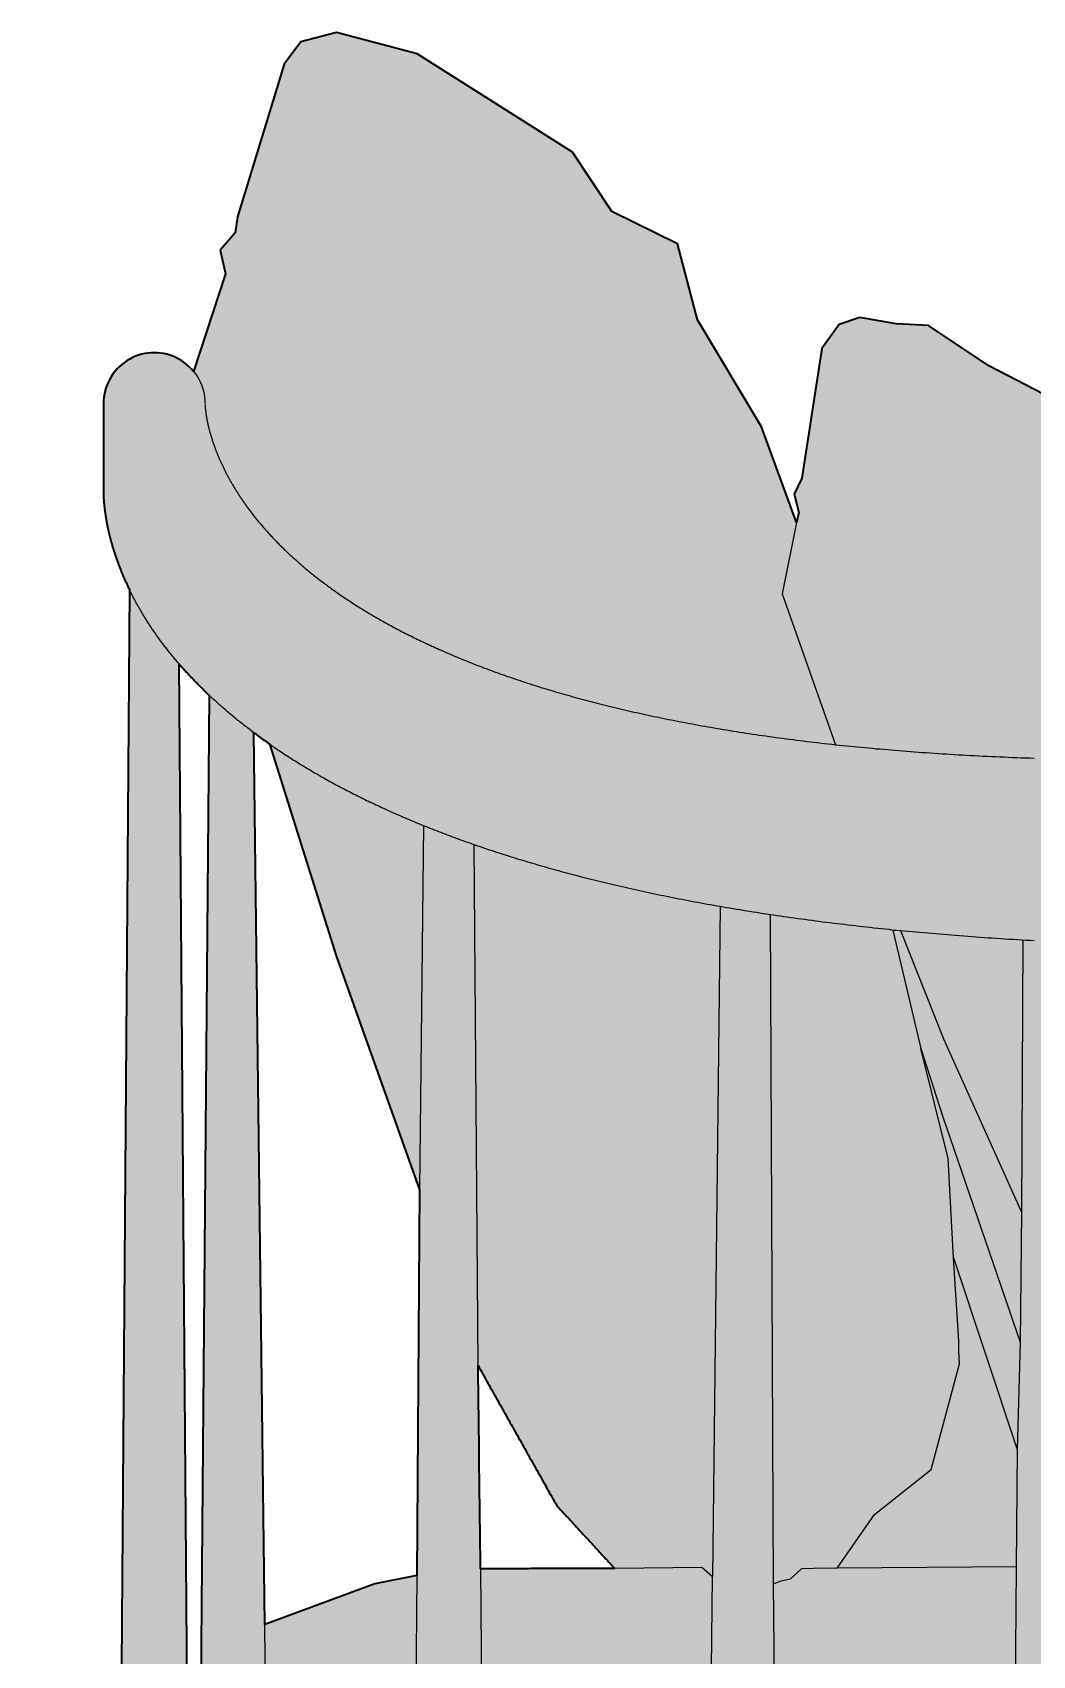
# Model space of a CAD drawing. Header units: millimetres. Extents: x 0 to 5210, y -1160 to 763.
# Drawn here: x 3627.3 to 3873.7, y 361.2 to 761 of the extents above; entities that cross this region are included whole.
import ezdxf

# ---------------------------------------------------------------- set-up
doc = ezdxf.new("R2010")
doc.units = ezdxf.units.MM
doc.layers.add('Blocks', color=7, linetype='Continuous')
doc.layers.add('Blocks$Fill', color=7, linetype='Continuous', true_color=0xffffff)
doc.layers.add('Blocks$Inner', color=7, linetype='Continuous', lineweight=25, true_color=0x007f00)
doc.layers.add('Blocks$Outline', color=7, linetype='Continuous', lineweight=35, true_color=0xff3f3f)

# ---------------------------------------------------------------- blocks, each defined once
blk = doc.blocks.new('Fly SC12 Sofa Side')
at = {"layer": 'Blocks$Fill'}
h = blk.add_hatch(color=256, dxfattribs=at)
h.paths.add_polyline_path([(129.37, 623.7), (126.45, 237.14), (105.45, 237.14), (105.46, 236.25), (105.5, 235.36), (105.56, 234.46), (105.65, 233.55), (105.77, 232.63), (105.91, 231.71), (106.08, 230.79), (106.28, 229.86), (106.51, 228.93), (106.77, 228), (107.06, 227.07), (107.38, 226.13), (107.73, 225.2), (108.11, 224.27), (108.52, 223.34), (108.96, 222.42), (109.43, 221.5), (109.93, 220.58), (110.47, 219.67), (111.03, 218.77), (111.63, 217.87), (112.25, 216.99), (112.91, 216.12), (113.6, 215.25), (114.31, 214.4), (115.06, 213.56), (115.83, 212.74), (116.63, 211.93), (117.46, 211.13), (118.31, 210.36), (119.19, 209.6), (120.09, 208.86), (121.02, 208.13), (121.97, 207.43), (122.94, 206.75), (123.93, 206.09), (124.94, 205.45), (125.97, 204.83), (127.02, 204.23), (128.09, 203.66), (129.17, 203.11), (130.26, 202.59), (131.37, 202.09), (132.48, 201.61), (133.61, 201.16), (134.75, 200.73), (135.89, 200.33), (137.04, 199.95), (138.2, 199.6), (139.36, 199.27), (140.52, 198.96), (141.69, 198.68), (142.86, 198.43), (144.02, 198.2), (145.19, 197.99), (146.35, 197.81), (147.51, 197.65), (148.66, 197.51), (149.81, 197.4), (150.95, 197.3), (152.09, 197.23), (153.22, 197.18), (154.34, 197.15), (182.95, 197.14), (194.75, 0.03), (221.24, -0.06), (232.96, 197.14), (720.44, 197.14), (732.26, 0), (758.8, 0), (770.45, 197.14), (857.68, 197.18), (858.8, 197.23), (859.94, 197.3), (861.08, 197.4), (862.23, 197.51), (863.39, 197.65), (864.54, 197.81), (865.71, 197.99), (866.87, 198.2), (868.04, 198.43), (869.21, 198.68), (870.37, 198.96), (871.53, 199.27), (872.7, 199.6), (873.85, 199.95), (875, 200.33), (876.15, 200.73), (877.28, 201.16), (878.41, 201.61), (879.53, 202.09), (880.63, 202.59), (881.73, 203.11), (882.81, 203.66), (883.87, 204.23), (884.92, 204.83), (885.95, 205.45), (886.96, 206.09), (887.95, 206.75), (888.93, 207.43), (889.87, 208.13), (890.8, 208.86), (891.71, 209.6), (892.58, 210.36), (893.44, 211.13), (894.26, 211.93), (895.06, 212.74), (895.84, 213.56), (896.58, 214.4), (897.3, 215.25), (897.98, 216.12), (898.64, 216.99), (899.27, 217.87), (899.86, 218.77), (900.43, 219.67), (900.96, 220.58), (901.46, 221.5), (901.94, 222.42), (902.38, 223.34), (902.79, 224.27), (903.17, 225.2), (903.52, 226.13), (903.84, 227.07), (904.12, 228), (904.38, 228.93), (904.61, 229.86), (904.81, 230.79), (904.98, 231.71), (905.13, 232.63), (905.24, 233.55), (905.33, 234.45), (905.4, 235.36), (905.43, 236.25), (905.45, 237.14), (854.1, 237.21), (879.53, 246.17), (897.62, 264.35), (901.37, 289.93), (901.37, 324.56), (897.89, 349.96), (878.16, 368.33), (852.39, 379.29), (827.09, 382.58), (588.03, 382.67), (586.45, 537.31), (617.95, 537.18), (619.51, 537.32), (620.28, 537.44), (621.04, 537.62), (621.79, 537.83), (622.53, 538.1), (623.25, 538.41), (623.94, 538.76), (624.62, 539.16), (625.26, 539.6), (625.88, 540.08), (626.47, 540.6), (627.02, 541.15), (627.54, 541.74), (628.02, 542.36), (628.46, 543), (628.86, 543.68), (629.21, 544.37), (629.52, 545.09), (629.79, 545.83), (630, 546.58), (630.18, 547.34), (630.3, 548.11), (630.37, 548.89), (630.4, 549.67), (630.4, 569.67), (630.37, 570.45), (630.3, 571.23), (630.18, 572.01), (630, 572.77), (629.79, 573.52), (629.52, 574.26), (629.21, 574.97), (628.86, 575.67), (628.46, 576.34), (628.02, 576.99), (627.54, 577.61), (627.02, 578.2), (626.47, 578.75), (625.88, 579.27), (625.26, 579.74), (624.62, 580.18), (623.94, 580.58), (623.25, 580.94), (622.53, 581.25), (621.79, 581.51), (621.04, 581.73), (620.28, 581.9), (619.51, 582.02), (618.73, 582.1), (617.95, 582.12), (461.86, 582.21), (445.63, 614.93), (437.44, 620.59), (436.66, 623.51), (430.41, 624.49), (425.34, 623.9), (420.27, 624.88), (406.81, 620), (403.1, 614.93), (399.7, 614.93), (395.88, 622.54), (384.37, 637.75), (377.16, 654.72), (364.67, 660.97), (354.72, 671.89), (341.07, 678.91), (326.24, 688.86), (318.25, 689.25), (309.27, 690.81), (304.2, 689.06), (299.91, 683.2), (295.03, 651.21), (293.08, 647.31), (294.29, 642.74), (293.73, 640.34), (285.08, 663.89), (269.28, 690.23), (264.41, 708.95), (248.22, 716.95), (238.46, 731.58), (200.23, 755.77), (180.33, 761.04), (171.55, 758.7), (167.46, 753.24), (155.95, 715.59), (155.36, 711.69), (151.66, 707.39), (153.02, 701.54), (145.1, 677.55), (144.56, 678.2), (144, 678.75), (143.41, 679.27), (142.79, 679.75), (142.14, 680.19), (141.47, 680.59), (140.77, 680.95), (140.05, 681.26), (139.31, 681.53), (138.55, 681.75), (137.79, 681.92), (137.01, 682.04), (136.23, 682.12), (135.45, 682.14), (134.66, 682.12), (133.88, 682.04), (133.1, 681.92), (132.34, 681.75), (131.58, 681.53), (130.85, 681.26), (130.13, 680.95), (129.42, 680.59), (128.75, 680.19), (128.1, 679.75), (127.48, 679.27), (126.89, 678.75), (126.33, 678.2), (125.81, 677.61), (125.33, 676.99), (124.89, 676.34), (124.49, 675.66), (124.14, 674.96), (123.82, 674.24), (123.56, 673.5), (123.34, 672.75), (123.17, 671.98), (123.04, 671.21), (122.97, 670.42), (122.95, 669.64), (122.95, 649.64), (122.93, 649.31), (122.93, 649.28), (122.92, 649.21), (122.92, 649.18), (122.92, 649.11), (122.92, 649.08), (122.92, 649.04), (122.92, 649), (122.91, 648.96), (122.91, 648.92), (122.91, 648.88), (122.91, 648.83), (122.91, 648.79), (122.91, 648.74), (122.91, 648.7), (122.91, 648.6), (122.91, 648.55), (122.91, 648.1), (122.91, 648.04), (122.91, 647.92), (122.91, 647.85), (122.91, 647.79), (122.91, 647.66), (122.91, 647.59), (122.92, 647.3), (122.93, 647.23), (122.93, 647.16), (122.93, 647.08), (122.93, 647), (122.94, 646.85), (122.94, 646.77), (122.95, 646.69), (122.95, 646.6), (122.96, 646.44), (122.97, 646.35), (122.97, 646.27), (123, 645.82), (123.01, 645.73), (123.01, 645.63), (123.05, 645.15), (123.06, 645.05), (123.07, 644.95), (123.1, 644.65), (123.11, 644.54), (123.12, 644.44), (123.18, 643.9), (123.4, 642.27), (123.42, 642.14), (123.56, 641.25), (123.63, 640.86), (123.72, 640.32), (124.07, 638.63), (124.45, 636.98), (124.74, 635.89), (125.01, 634.92), (125.41, 633.59), (126.09, 631.51), (126.68, 629.89), (127.57, 627.65), (128.41, 625.73)], flags=0)
h.paths.add_polyline_path([(163.85, 585.76), (180.3, 533.56), (200.84, 475.93), (200.14, 380.87), (189.82, 378.89), (162.73, 368.8), (159.98, 588.54), (163.53, 585.97)], flags=0)
h.paths.add_polyline_path([(148.95, 597.79), (145.93, 237.14), (144.45, 237.14), (141.62, 605.42), (143.78, 603.02), (145.76, 600.93), (148.34, 598.37)], flags=0)
h.paths.add_polyline_path([(215.22, 432.63), (234.6, 398.15), (248.89, 382.63), (215.87, 382.57)], flags=0)
h.paths.add_polyline_path([(574.45, 537.36), (572.88, 382.78), (518.12, 382.79), (519.05, 384.63), (515.17, 396.33), (512.71, 415.4), (511.44, 537.62)], flags=0)
h.paths.add_polyline_path([(499.45, 537.66), (498.98, 469.51), (491.94, 488.8), (480.24, 537.74)], flags=0)
at = {"layer": 'Blocks$Inner'}
for p, q in [((162.73, 368.8, 0), (159.98, 588.54, 0)), ((201.82, 565.65, 0), (200.84, 475.93, 0)), ((274.88, 545.77, 0), (273, 380.61, 0)), ((332.36, 459.19, 0), (348.06, 411.93, 0)), ((200.14, 380.87, 0), (198.98, 237.14, 0)), ((215.87, 382.57, 0), (216.98, 237.14, 0)), ((347.84, 383.05, 0), (346.45, 237.14, 0))]:
    blk.add_line(p, q, dxfattribs=at)
at = {"layer": 'Blocks$Inner', "extrusion": (1.1398e-09, 1.50987e-07, 1)}
blk.add_lwpolyline([(129.37, 623.7), (126.45, 237.14)], dxfattribs=at)
at = {"layer": 'Blocks$Inner', "extrusion": (-1.1578e-09, 1.50987e-07, 1)}
blk.add_lwpolyline([(141.62, 605.43), (144.45, 237.14)], dxfattribs=at)
at = {"layer": 'Blocks$Inner', "extrusion": (1.26662e-09, 1.50985e-07, 1)}
blk.add_lwpolyline([(148.95, 597.79), (145.93, 237.14)], dxfattribs=at)
at = {"layer": 'Blocks$Inner', "extrusion": (1.441e-05, 6.47451e-06, 1)}
blk.add_lwpolyline([(319.34, 539.77), (329.9, 513.15), (349.1, 470.43)], dxfattribs=at)
at = {"layer": 'Blocks$Inner', "extrusion": (-8.17235e-05, 8.8033e-07, 1)}
blk.add_lwpolyline([(349.46, 537.51), (349.1, 470.43), (348.76, 438.43)], dxfattribs=at)
at = {"layer": 'Blocks$Inner'}
for points in [[(303.72, 382.68), (312.93, 395.97), (326.84, 407.04), (333.84, 433.07), (333.71, 436.29), (333.69, 438.73), (332.36, 459.19), (331.02, 483.62), (324.33, 510.77)], [(248.89, 382.63), (215.87, 382.57), (215.22, 432.63)]]:
    blk.add_lwpolyline(points, dxfattribs=at)
for points in [[(293.73, 640.34, 0), (285.08, 663.89, 0), (269.28, 690.23, 0), (264.41, 708.95, 0), (248.22, 716.95, 0), (238.46, 731.58, 0), (200.23, 755.77, 0), (180.33, 761.04, 0), (171.55, 758.7, 0), (167.46, 753.24, 0), (155.95, 715.59, 0), (155.36, 711.69, 0), (151.66, 707.39, 0), (153.02, 701.54, 0), (145.1, 677.55, 0), (145.56, 676.99, 0), (146, 676.34, 0), (146.4, 675.66, 0), (146.76, 674.96, 0), (147.07, 674.24, 0), (147.33, 673.5, 0), (147.55, 672.75, 0), (147.72, 671.98, 0), (147.85, 671.21, 0), (147.92, 670.42, 0), (147.95, 669.64, 0)], [(461.86, 582.21, 0), (411.52, 582.25, 0), (405.47, 601.46, 0), (399.7, 614.93, 0), (395.88, 622.54, 0), (384.37, 637.75, 0), (377.16, 654.72, 0), (364.67, 660.97, 0), (354.72, 671.89, 0), (341.07, 678.91, 0), (326.24, 688.86, 0), (318.25, 689.25, 0), (309.27, 690.81, 0), (304.2, 689.06, 0), (299.91, 683.2, 0), (295.03, 651.21, 0), (293.08, 647.31, 0), (294.29, 642.74, 0), (293.73, 640.34, 0), (290.14, 622.72, 0), (303.3, 585.58, 0)], [(163.93, 237.14, 0), (162.73, 368.8, 0), (189.82, 378.89, 0), (200.14, 380.87, 0), (200.84, 475.93, 0), (180.3, 533.56, 0), (163.85, 585.76, 0), (163.53, 585.97, 0), (163.2, 586.2, 0), (162.87, 586.44, 0), (162.54, 586.67, 0), (162.21, 586.9, 0), (161.89, 587.14, 0), (161.57, 587.37, 0), (161.25, 587.6, 0), (160.93, 587.84, 0), (160.61, 588.07, 0), (160.3, 588.31, 0), (159.98, 588.54, 0), (159.67, 588.77, 0), (159.36, 589.01, 0), (159.05, 589.24, 0), (158.75, 589.47, 0), (158.44, 589.71, 0), (158.14, 589.94, 0), (157.84, 590.18, 0), (157.54, 590.41, 0), (157.24, 590.65, 0), (156.95, 590.88, 0), (156.65, 591.11, 0), (156.36, 591.35, 0), (156.07, 591.58, 0), (155.78, 591.82, 0), (155.49, 592.05, 0), (155.21, 592.29, 0), (154.92, 592.52, 0), (154.64, 592.75, 0), (154.36, 592.99, 0), (154.08, 593.22, 0), (153.8, 593.46, 0), (153.52, 593.69, 0), (153.25, 593.93, 0), (152.98, 594.16, 0), (152.71, 594.39, 0), (152.44, 594.63, 0), (152.17, 594.86, 0), (151.9, 595.1, 0), (151.64, 595.33, 0), (151.38, 595.57, 0), (151.11, 595.8, 0), (150.85, 596.03, 0), (150.6, 596.27, 0), (150.34, 596.5, 0), (150.08, 596.74, 0), (149.83, 596.97, 0), (149.58, 597.2, 0), (149.33, 597.44, 0), (149.08, 597.67, 0), (148.83, 597.9, 0), (148.59, 598.14, 0), (148.34, 598.37, 0), (148.1, 598.6, 0), (147.86, 598.84, 0), (147.62, 599.07, 0), (147.38, 599.3, 0), (147.14, 599.54, 0), (146.91, 599.77, 0), (146.68, 600, 0), (146.45, 600.24, 0), (146.21, 600.47, 0), (145.99, 600.7, 0), (145.76, 600.93, 0), (145.53, 601.16, 0), (145.31, 601.4, 0), (145.08, 601.63, 0), (144.86, 601.86, 0), (144.64, 602.09, 0), (144.43, 602.32, 0), (144.21, 602.55, 0), (143.99, 602.79, 0), (143.78, 603.02, 0), (143.57, 603.25, 0), (143.35, 603.48, 0), (143.14, 603.71, 0), (142.94, 603.94, 0), (142.73, 604.17, 0), (142.52, 604.4, 0), (142.32, 604.63, 0), (142.12, 604.86, 0), (141.92, 605.09, 0), (141.71, 605.32, 0), (141.52, 605.55, 0), (141.32, 605.78, 0), (141.13, 606, 0), (140.93, 606.23, 0), (140.74, 606.46, 0), (140.54, 606.69, 0), (140.36, 606.92, 0), (140.17, 607.15, 0), (139.98, 607.37, 0), (139.79, 607.6, 0), (139.61, 607.83, 0), (139.43, 608.05, 0), (139.24, 608.28, 0), (139.06, 608.51, 0), (138.88, 608.73, 0), (138.71, 608.96, 0), (138.53, 609.18, 0), (138.35, 609.41, 0), (138.18, 609.63, 0), (138.01, 609.86, 0), (137.83, 610.08, 0), (137.66, 610.31, 0), (137.49, 610.53, 0), (137.33, 610.76, 0), (137.16, 610.98, 0), (137, 611.2, 0), (136.83, 611.43, 0), (136.67, 611.65, 0), (136.51, 611.87, 0), (136.35, 612.09, 0), (136.19, 612.32, 0), (136.03, 612.54, 0), (135.88, 612.76, 0), (135.72, 612.98, 0), (135.57, 613.2, 0), (135.41, 613.42, 0), (135.26, 613.64, 0), (135.11, 613.86, 0), (134.96, 614.08, 0), (134.81, 614.3, 0), (134.67, 614.52, 0), (134.52, 614.73, 0), (134.38, 614.95, 0), (134.24, 615.17, 0), (134.09, 615.39, 0), (133.95, 615.6, 0), (133.81, 615.82, 0), (133.68, 616.04, 0), (133.54, 616.25, 0), (133.4, 616.47, 0), (133.27, 616.68, 0), (133.13, 616.9, 0), (133, 617.11, 0), (132.87, 617.33, 0), (132.74, 617.54, 0), (132.61, 617.75, 0), (132.48, 617.97, 0), (132.36, 618.18, 0), (132.23, 618.39, 0), (132.11, 618.6, 0), (131.98, 618.81, 0), (131.86, 619.02, 0), (131.74, 619.23, 0), (131.62, 619.44, 0), (131.5, 619.65, 0), (131.38, 619.86, 0), (131.26, 620.07, 0), (131.15, 620.28, 0), (131.03, 620.49, 0), (130.92, 620.7, 0), (130.81, 620.9, 0), (130.7, 621.11, 0), (130.59, 621.31, 0), (130.47, 621.52, 0), (130.37, 621.73, 0), (130.26, 621.93, 0), (130.15, 622.13, 0), (130.05, 622.34, 0), (129.94, 622.54, 0), (129.84, 622.74, 0), (129.74, 622.95, 0), (129.63, 623.15, 0), (129.54, 623.35, 0), (129.44, 623.55, 0), (129.34, 623.75, 0), (129.24, 623.95, 0), (129.14, 624.15, 0), (129.05, 624.35, 0), (128.95, 624.55, 0), (128.86, 624.75, 0), (128.77, 624.94, 0), (128.68, 625.14, 0), (128.58, 625.34, 0), (128.5, 625.53, 0), (128.41, 625.73, 0), (128.32, 625.92, 0), (128.23, 626.12, 0), (128.15, 626.31, 0), (128.06, 626.51, 0), (127.98, 626.7, 0), (127.89, 626.89, 0), (127.81, 627.08, 0), (127.73, 627.27, 0), (127.65, 627.46, 0), (127.57, 627.65, 0), (127.49, 627.84, 0), (127.41, 628.03, 0), (127.34, 628.22, 0), (127.26, 628.41, 0), (127.18, 628.6, 0), (127.11, 628.78, 0), (127.04, 628.97, 0), (126.96, 629.15, 0), (126.89, 629.34, 0), (126.82, 629.52, 0), (126.75, 629.71, 0), (126.68, 629.89, 0), (126.61, 630.07, 0), (126.54, 630.25, 0), (126.48, 630.43, 0), (126.41, 630.61, 0), (126.35, 630.79, 0), (126.28, 630.97, 0), (126.22, 631.15, 0), (126.15, 631.33, 0), (126.09, 631.51, 0), (126.03, 631.68, 0), (125.97, 631.86, 0), (125.91, 632.04, 0), (125.85, 632.21, 0), (125.79, 632.39, 0), (125.74, 632.56, 0), (125.68, 632.73, 0), (125.62, 632.9, 0), (125.57, 633.08, 0), (125.51, 633.25, 0), (125.46, 633.42, 0), (125.41, 633.59, 0), (125.36, 633.76, 0), (125.3, 633.92, 0), (125.25, 634.09, 0), (125.2, 634.26, 0), (125.15, 634.42, 0), (125.1, 634.59, 0), (125.06, 634.75, 0), (125.01, 634.92, 0), (124.96, 635.08, 0), (124.92, 635.24, 0), (124.87, 635.41, 0), (124.83, 635.57, 0), (124.78, 635.73, 0), (124.74, 635.89, 0), (124.7, 636.05, 0), (124.65, 636.2, 0), (124.61, 636.36, 0), (124.57, 636.52, 0), (124.53, 636.67, 0), (124.49, 636.83, 0), (124.45, 636.98, 0), (124.42, 637.14, 0), (124.38, 637.29, 0), (124.34, 637.44, 0), (124.3, 637.6, 0), (124.27, 637.75, 0), (124.23, 637.9, 0), (124.2, 638.04, 0), (124.17, 638.19, 0), (124.13, 638.34, 0), (124.1, 638.49, 0), (124.07, 638.63, 0), (124.04, 638.78, 0), (124, 638.92, 0), (123.97, 639.07, 0), (123.94, 639.21, 0), (123.91, 639.35, 0), (123.88, 639.49, 0), (123.86, 639.63, 0), (123.83, 639.77, 0), (123.8, 639.91, 0), (123.78, 640.05, 0), (123.75, 640.19, 0), (123.72, 640.32, 0), (123.7, 640.46, 0), (123.67, 640.59, 0), (123.65, 640.73, 0), (123.63, 640.86, 0), (123.6, 640.99, 0), (123.58, 641.12, 0), (123.56, 641.25, 0), (123.54, 641.38, 0), (123.51, 641.51, 0), (123.49, 641.64, 0), (123.47, 641.77, 0), (123.45, 641.89, 0), (123.43, 642.02, 0), (123.42, 642.14, 0), (123.4, 642.27, 0), (123.38, 642.39, 0), (123.36, 642.51, 0), (123.34, 642.63, 0), (123.33, 642.75, 0), (123.31, 642.87, 0), (123.29, 642.99, 0), (123.28, 643.11, 0), (123.26, 643.22, 0), (123.25, 643.34, 0), (123.23, 643.45, 0), (123.22, 643.56, 0), (123.21, 643.68, 0), (123.19, 643.79, 0), (123.18, 643.9, 0), (123.17, 644.01, 0), (123.16, 644.12, 0), (123.14, 644.23, 0), (123.13, 644.33, 0), (123.12, 644.44, 0), (123.11, 644.54, 0), (123.1, 644.65, 0), (123.09, 644.75, 0), (123.08, 644.85, 0), (123.07, 644.95, 0), (123.06, 645.05, 0), (123.05, 645.15, 0), (123.04, 645.25, 0), (123.04, 645.35, 0), (123.03, 645.45, 0), (123.02, 645.54, 0), (123.01, 645.63, 0), (123.01, 645.73, 0), (123, 645.82, 0), (122.99, 645.91, 0), (122.99, 646, 0), (122.98, 646.09, 0), (122.98, 646.18, 0), (122.97, 646.27, 0), (122.97, 646.35, 0), (122.96, 646.44, 0), (122.96, 646.52, 0), (122.95, 646.6, 0), (122.95, 646.69, 0), (122.94, 646.77, 0), (122.94, 646.85, 0), (122.94, 646.93, 0), (122.93, 647, 0), (122.93, 647.08, 0), (122.93, 647.16, 0), (122.93, 647.23, 0), (122.92, 647.3, 0), (122.92, 647.38, 0), (122.92, 647.45, 0), (122.92, 647.52, 0), (122.91, 647.59, 0), (122.91, 647.66, 0), (122.91, 647.72, 0), (122.91, 647.79, 0), (122.91, 647.85, 0), (122.91, 647.92, 0), (122.91, 647.98, 0), (122.91, 648.04, 0), (122.91, 648.1, 0), (122.91, 648.16, 0), (122.91, 648.22, 0), (122.91, 648.28, 0), (122.91, 648.33, 0), (122.91, 648.39, 0), (122.91, 648.44, 0), (122.91, 648.5, 0), (122.91, 648.55, 0), (122.91, 648.6, 0), (122.91, 648.65, 0), (122.91, 648.7, 0), (122.91, 648.74, 0), (122.91, 648.79, 0), (122.91, 648.83, 0), (122.91, 648.88, 0), (122.91, 648.92, 0), (122.91, 648.96, 0), (122.92, 649, 0), (122.92, 649.04, 0), (122.92, 649.08, 0), (122.92, 649.11, 0), (122.92, 649.15, 0), (122.92, 649.18, 0), (122.92, 649.21, 0), (122.92, 649.25, 0), (122.93, 649.28, 0), (122.93, 649.31, 0), (122.93, 649.33, 0), (122.93, 649.36, 0), (122.95, 649.64, 0), (122.95, 669.64, 0), (122.97, 670.42, 0), (123.04, 671.21, 0), (123.17, 671.98, 0), (123.34, 672.75, 0), (123.56, 673.5, 0), (123.82, 674.24, 0), (124.14, 674.96, 0), (124.49, 675.66, 0), (124.89, 676.34, 0), (125.33, 676.99, 0), (125.81, 677.61, 0), (126.33, 678.2, 0), (126.89, 678.75, 0), (127.48, 679.27, 0), (128.1, 679.75, 0), (128.75, 680.19, 0), (129.42, 680.59, 0), (130.13, 680.95, 0), (130.85, 681.26, 0), (131.58, 681.53, 0), (132.34, 681.75, 0), (133.1, 681.92, 0), (133.88, 682.04, 0), (134.66, 682.12, 0), (135.45, 682.14, 0), (136.23, 682.12, 0), (137.01, 682.04, 0), (137.79, 681.92, 0), (138.55, 681.75, 0), (139.31, 681.53, 0), (140.05, 681.26, 0), (140.77, 680.95, 0), (141.47, 680.59, 0), (142.14, 680.19, 0), (142.79, 679.75, 0), (143.41, 679.27, 0), (144, 678.75, 0), (144.56, 678.2, 0), (145.1, 677.55, 0)], [(147.95, 669.41, 0), (147.95, 669.38, 0), (147.96, 669.35, 0), (147.96, 669.32, 0), (147.96, 669.29, 0), (147.96, 669.26, 0), (147.96, 669.23, 0), (147.96, 669.19, 0), (147.96, 669.16, 0), (147.97, 669.12, 0), (147.97, 669.08, 0), (147.97, 669.04, 0), (147.97, 669, 0), (147.98, 668.96, 0), (147.98, 668.91, 0), (147.98, 668.87, 0), (147.99, 668.82, 0), (147.99, 668.78, 0), (147.99, 668.73, 0), (148, 668.68, 0), (148, 668.62, 0), (148.01, 668.57, 0), (148.01, 668.52, 0), (148.02, 668.46, 0), (148.02, 668.4, 0), (148.03, 668.35, 0), (148.03, 668.29, 0), (148.04, 668.23, 0), (148.05, 668.16, 0), (148.05, 668.1, 0), (148.06, 668.04, 0), (148.07, 667.97, 0), (148.08, 667.91, 0), (148.08, 667.84, 0), (148.09, 667.77, 0), (148.1, 667.7, 0), (148.11, 667.63, 0), (148.12, 667.55, 0), (148.13, 667.48, 0), (148.14, 667.4, 0), (148.15, 667.33, 0), (148.16, 667.25, 0), (148.17, 667.17, 0), (148.18, 667.09, 0), (148.2, 667.01, 0), (148.21, 666.93, 0), (148.22, 666.84, 0), (148.23, 666.76, 0), (148.25, 666.67, 0), (148.26, 666.59, 0), (148.28, 666.5, 0), (148.29, 666.41, 0), (148.3, 666.32, 0), (148.32, 666.23, 0), (148.34, 666.14, 0), (148.35, 666.04, 0), (148.37, 665.95, 0), (148.39, 665.85, 0), (148.41, 665.75, 0), (148.43, 665.66, 0), (148.44, 665.56, 0), (148.46, 665.46, 0), (148.48, 665.36, 0), (148.5, 665.25, 0), (148.53, 665.15, 0), (148.55, 665.04, 0), (148.57, 664.94, 0), (148.59, 664.83, 0), (148.62, 664.72, 0), (148.64, 664.62, 0), (148.66, 664.51, 0), (148.69, 664.4, 0), (148.71, 664.28, 0), (148.74, 664.17, 0), (148.77, 664.06, 0), (148.79, 663.94, 0), (148.82, 663.83, 0), (148.85, 663.71, 0), (148.88, 663.59, 0), (148.91, 663.47, 0), (148.94, 663.35, 0), (148.97, 663.23, 0), (149, 663.11, 0), (149.04, 662.99, 0), (149.07, 662.86, 0), (149.1, 662.74, 0), (149.14, 662.61, 0), (149.17, 662.48, 0), (149.21, 662.36, 0), (149.24, 662.23, 0), (149.28, 662.1, 0), (149.32, 661.97, 0), (149.36, 661.84, 0), (149.4, 661.7, 0), (149.44, 661.57, 0), (149.48, 661.44, 0), (149.52, 661.3, 0), (149.56, 661.16, 0), (149.6, 661.03, 0), (149.65, 660.89, 0), (149.69, 660.75, 0), (149.73, 660.61, 0), (149.78, 660.47, 0), (149.83, 660.33, 0), (149.88, 660.19, 0), (149.92, 660.04, 0), (149.97, 659.9, 0), (150.02, 659.75, 0), (150.07, 659.61, 0), (150.12, 659.46, 0), (150.18, 659.31, 0), (150.23, 659.17, 0), (150.28, 659.02, 0), (150.34, 658.87, 0), (150.39, 658.72, 0), (150.45, 658.56, 0), (150.51, 658.41, 0), (150.56, 658.26, 0), (150.62, 658.1, 0), (150.68, 657.95, 0), (150.74, 657.79, 0), (150.81, 657.64, 0), (150.87, 657.48, 0), (150.93, 657.32, 0), (151, 657.16, 0), (151.06, 657, 0), (151.13, 656.84, 0), (151.2, 656.68, 0), (151.26, 656.52, 0), (151.33, 656.36, 0), (151.4, 656.19, 0), (151.47, 656.03, 0), (151.54, 655.86, 0), (151.62, 655.7, 0), (151.69, 655.53, 0), (151.77, 655.37, 0), (151.84, 655.2, 0), (151.92, 655.03, 0), (152, 654.86, 0), (152.08, 654.69, 0), (152.16, 654.52, 0), (152.24, 654.35, 0), (152.32, 654.18, 0), (152.4, 654, 0), (152.49, 653.83, 0), (152.57, 653.66, 0), (152.66, 653.48, 0), (152.74, 653.31, 0), (152.83, 653.13, 0), (152.92, 652.95, 0), (153.01, 652.78, 0), (153.1, 652.6, 0), (153.2, 652.42, 0), (153.29, 652.24, 0), (153.38, 652.06, 0), (153.48, 651.88, 0), (153.58, 651.7, 0), (153.68, 651.52, 0), (153.77, 651.33, 0), (153.88, 651.15, 0), (153.98, 650.97, 0), (154.08, 650.78, 0), (154.18, 650.6, 0), (154.29, 650.41, 0), (154.39, 650.23, 0), (154.5, 650.04, 0), (154.61, 649.85, 0), (154.72, 649.67, 0), (154.83, 649.48, 0), (154.94, 649.29, 0), (155.06, 649.1, 0), (155.17, 648.91, 0), (155.29, 648.72, 0), (155.4, 648.53, 0), (155.52, 648.34, 0), (155.64, 648.15, 0), (155.76, 647.95, 0), (155.88, 647.76, 0), (156.01, 647.57, 0), (156.13, 647.37, 0), (156.26, 647.18, 0), (156.38, 646.98, 0), (156.51, 646.79, 0), (156.64, 646.59, 0), (156.78, 646.39, 0), (156.91, 646.2, 0), (157.04, 646, 0), (157.18, 645.8, 0), (157.31, 645.6, 0), (157.45, 645.41, 0), (157.59, 645.2, 0), (157.73, 645.01, 0), (157.87, 644.81, 0), (158.01, 644.6, 0), (158.16, 644.4, 0), (158.3, 644.2, 0), (158.45, 644, 0), (158.6, 643.8, 0), (158.75, 643.6, 0), (158.9, 643.39, 0), (159.05, 643.19, 0), (159.21, 642.98, 0), (159.36, 642.78, 0), (159.52, 642.58, 0), (159.68, 642.37, 0), (159.84, 642.16, 0), (160, 641.96, 0), (160.16, 641.75, 0), (160.33, 641.55, 0), (160.49, 641.34, 0), (160.66, 641.13, 0), (160.83, 640.92, 0), (161, 640.72, 0), (161.17, 640.51, 0), (161.34, 640.3, 0), (161.52, 640.09, 0), (161.7, 639.88, 0), (161.87, 639.67, 0), (162.05, 639.46, 0), (162.23, 639.25, 0), (162.41, 639.04, 0), (162.6, 638.83, 0), (162.78, 638.62, 0), (162.97, 638.41, 0), (163.16, 638.19, 0), (163.35, 637.98, 0), (163.54, 637.77, 0), (163.73, 637.56, 0), (163.93, 637.34, 0), (164.13, 637.13, 0), (164.32, 636.92, 0), (164.52, 636.7, 0), (164.72, 636.49, 0), (164.93, 636.28, 0), (165.13, 636.06, 0), (165.34, 635.85, 0), (165.54, 635.63, 0), (165.75, 635.42, 0), (165.96, 635.2, 0), (166.18, 634.99, 0), (166.39, 634.77, 0), (166.61, 634.55, 0), (166.83, 634.34, 0), (167.04, 634.12, 0), (167.27, 633.91, 0), (167.49, 633.69, 0), (167.71, 633.47, 0), (167.94, 633.25, 0), (168.17, 633.04, 0), (168.4, 632.82, 0), (168.63, 632.6, 0), (168.86, 632.39, 0), (169.1, 632.17, 0), (169.33, 631.95, 0), (169.57, 631.73, 0), (169.81, 631.51, 0), (170.05, 631.29, 0), (170.3, 631.08, 0), (170.54, 630.86, 0), (170.79, 630.64, 0), (171.04, 630.42, 0), (171.29, 630.2, 0), (171.54, 629.98, 0), (171.8, 629.76, 0), (172.05, 629.54, 0), (172.31, 629.32, 0), (172.57, 629.11, 0), (172.83, 628.89, 0), (173.1, 628.67, 0), (173.36, 628.45, 0), (173.63, 628.23, 0), (173.9, 628.01, 0), (174.17, 627.79, 0), (174.45, 627.57, 0), (174.72, 627.35, 0), (175, 627.13, 0), (175.28, 626.91, 0), (175.56, 626.69, 0), (175.84, 626.47, 0), (176.12, 626.25, 0), (176.41, 626.03, 0), (176.7, 625.81, 0), (176.99, 625.59, 0), (177.28, 625.37, 0), (177.57, 625.15, 0), (177.87, 624.93, 0), (178.17, 624.71, 0), (178.47, 624.49, 0), (178.77, 624.27, 0), (179.08, 624.05, 0), (179.38, 623.83, 0), (179.69, 623.61, 0), (180, 623.39, 0), (180.31, 623.17, 0), (180.63, 622.95, 0), (180.94, 622.73, 0), (181.26, 622.51, 0), (181.58, 622.29, 0), (181.9, 622.07, 0), (182.23, 621.85, 0), (182.55, 621.63, 0), (182.88, 621.41, 0), (183.21, 621.19, 0), (183.54, 620.98, 0), (183.88, 620.76, 0), (184.22, 620.54, 0), (184.55, 620.32, 0), (184.9, 620.1, 0), (185.24, 619.88, 0), (185.58, 619.66, 0), (185.93, 619.45, 0), (186.28, 619.23, 0), (186.63, 619.01, 0), (186.99, 618.79, 0), (187.34, 618.58, 0), (187.7, 618.36, 0), (188.06, 618.14, 0), (188.42, 617.92, 0), (188.79, 617.71, 0), (189.15, 617.49, 0), (189.52, 617.27, 0), (189.89, 617.06, 0), (190.27, 616.84, 0), (190.64, 616.63, 0), (191.02, 616.41, 0), (191.4, 616.2, 0), (191.78, 615.98, 0), (192.17, 615.77, 0), (192.55, 615.55, 0), (192.94, 615.34, 0), (193.33, 615.12, 0), (193.73, 614.91, 0), (194.12, 614.69, 0), (194.52, 614.48, 0), (194.92, 614.27, 0), (195.32, 614.05, 0), (195.73, 613.84, 0), (196.13, 613.63, 0), (196.54, 613.42, 0), (196.96, 613.2, 0), (197.37, 612.99, 0), (197.79, 612.78, 0), (198.21, 612.57, 0), (198.63, 612.36, 0), (199.05, 612.15, 0), (199.47, 611.94, 0), (199.9, 611.73, 0), (200.33, 611.52, 0), (200.77, 611.31, 0), (201.2, 611.1, 0), (201.64, 610.89, 0), (202.08, 610.68, 0), (202.52, 610.48, 0), (202.96, 610.27, 0), (203.41, 610.06, 0), (203.86, 609.85, 0), (204.31, 609.65, 0), (204.77, 609.44, 0), (205.23, 609.24, 0), (205.69, 609.03, 0), (206.15, 608.83, 0), (206.61, 608.62, 0), (207.08, 608.42, 0), (207.55, 608.21, 0), (208.02, 608.01, 0), (208.49, 607.81, 0), (208.97, 607.6, 0), (209.45, 607.4, 0), (209.93, 607.2, 0), (210.41, 607, 0), (210.9, 606.8, 0), (211.39, 606.6, 0), (211.88, 606.4, 0), (212.38, 606.2, 0), (212.87, 606, 0), (213.37, 605.8, 0), (213.87, 605.6, 0), (214.38, 605.4, 0), (214.88, 605.21, 0), (215.39, 605.01, 0), (215.91, 604.81, 0), (216.42, 604.62, 0), (216.94, 604.42, 0), (217.46, 604.23, 0), (217.98, 604.03, 0), (218.51, 603.84, 0), (219.03, 603.65, 0), (219.56, 603.45, 0), (220.1, 603.26, 0), (220.63, 603.07, 0), (221.17, 602.88, 0), (221.71, 602.69, 0), (222.25, 602.5, 0), (222.8, 602.31, 0), (223.35, 602.12, 0), (223.9, 601.93, 0), (224.46, 601.74, 0), (225.01, 601.55, 0), (225.57, 601.37, 0), (226.13, 601.18, 0), (226.7, 600.99, 0), (227.27, 600.81, 0), (227.84, 600.62, 0), (228.41, 600.44, 0), (228.99, 600.26, 0), (229.57, 600.08, 0), (230.15, 599.89, 0), (230.73, 599.71, 0), (231.32, 599.53, 0), (231.91, 599.35, 0), (232.5, 599.17, 0), (233.1, 598.99, 0), (233.69, 598.81, 0), (234.29, 598.64, 0), (234.9, 598.46, 0), (235.5, 598.28, 0), (236.11, 598.11, 0), (236.73, 597.93, 0), (237.34, 597.76, 0), (237.96, 597.58, 0), (238.58, 597.41, 0), (239.2, 597.24, 0), (239.83, 597.07, 0), (240.46, 596.89, 0), (241.09, 596.72, 0), (241.72, 596.55, 0), (242.36, 596.39, 0), (243, 596.22, 0), (243.65, 596.05, 0), (244.29, 595.88, 0), (244.94, 595.72, 0), (245.6, 595.55, 0), (246.25, 595.39, 0), (246.91, 595.22, 0), (247.57, 595.06, 0), (248.23, 594.9, 0), (248.9, 594.74, 0), (249.57, 594.58, 0), (250.24, 594.41, 0), (250.92, 594.26, 0), (251.6, 594.1, 0), (252.28, 593.94, 0), (252.96, 593.78, 0), (253.65, 593.63, 0), (254.34, 593.47, 0), (255.04, 593.32, 0), (255.73, 593.16, 0), (256.43, 593.01, 0), (257.13, 592.86, 0), (257.84, 592.71, 0), (258.55, 592.56, 0), (259.26, 592.41, 0), (259.98, 592.26, 0), (260.7, 592.11, 0), (261.42, 591.96, 0), (262.14, 591.82, 0), (262.87, 591.67, 0), (263.6, 591.53, 0), (264.33, 591.38, 0), (265.07, 591.24, 0), (265.81, 591.1, 0), (266.55, 590.95, 0), (267.29, 590.81, 0), (268.04, 590.68, 0), (268.79, 590.54, 0), (269.55, 590.4, 0), (270.31, 590.26, 0), (271.07, 590.13, 0), (271.83, 589.99, 0), (272.6, 589.86, 0), (273.37, 589.72, 0), (274.15, 589.59, 0), (274.92, 589.46, 0), (275.71, 589.33, 0), (276.49, 589.2, 0), (277.28, 589.07, 0), (278.06, 588.95, 0), (278.86, 588.82, 0), (279.65, 588.69, 0), (280.46, 588.57, 0), (281.26, 588.45, 0), (282.06, 588.32, 0), (282.87, 588.2, 0), (283.69, 588.08, 0), (284.5, 587.96, 0), (285.32, 587.84, 0), (286.14, 587.73, 0), (286.97, 587.61, 0), (287.8, 587.49, 0), (288.63, 587.38, 0), (289.46, 587.27, 0), (290.3, 587.15, 0), (291.15, 587.04, 0), (291.99, 586.93, 0), (292.84, 586.82, 0), (293.69, 586.71, 0), (294.55, 586.61, 0), (295.41, 586.5, 0), (296.27, 586.39, 0), (297.13, 586.29, 0), (298, 586.19, 0), (298.88, 586.08, 0), (299.75, 585.98, 0), (300.63, 585.88, 0), (301.51, 585.79, 0), (302.4, 585.69, 0), (303.3, 585.58, 0), (304.18, 585.49, 0), (305.08, 585.4, 0), (305.97, 585.31, 0), (306.88, 585.22, 0), (307.78, 585.12, 0), (308.69, 585.04, 0), (309.61, 584.95, 0), (310.52, 584.86, 0), (311.44, 584.77, 0), (312.37, 584.69, 0), (313.29, 584.6, 0), (314.22, 584.52, 0), (315.16, 584.44, 0), (316.1, 584.36, 0), (317.04, 584.28, 0), (317.98, 584.2, 0), (318.93, 584.12, 0), (319.88, 584.05, 0), (320.84, 583.97, 0), (321.79, 583.9, 0), (322.76, 583.83, 0), (323.72, 583.75, 0), (324.69, 583.68, 0), (325.66, 583.62, 0), (326.64, 583.55, 0), (327.62, 583.48, 0), (328.6, 583.42, 0), (329.59, 583.35, 0), (330.58, 583.29, 0), (331.57, 583.23, 0), (332.57, 583.17, 0), (333.57, 583.11, 0), (334.58, 583.05, 0), (335.59, 583, 0), (336.6, 582.94, 0), (337.62, 582.89, 0), (338.63, 582.83, 0), (339.66, 582.78, 0), (340.68, 582.73, 0), (341.71, 582.68, 0), (342.75, 582.64, 0), (343.79, 582.59, 0), (344.83, 582.55, 0), (345.87, 582.5, 0), (346.92, 582.46, 0), (347.97, 582.42, 0), (349.03, 582.38, 0), (350.09, 582.34, 0), (351.15, 582.31, 0), (352.22, 582.27, 0)], [(163.85, 585.76, 0), (164.2, 585.51, 0), (164.53, 585.27, 0), (164.87, 585.04, 0), (165.21, 584.81, 0), (165.55, 584.58, 0), (165.9, 584.34, 0), (166.24, 584.11, 0), (166.59, 583.88, 0), (166.94, 583.65, 0), (167.29, 583.42, 0), (167.64, 583.19, 0), (168, 582.95, 0), (168.36, 582.72, 0), (168.71, 582.49, 0), (169.07, 582.26, 0), (169.44, 582.03, 0), (169.8, 581.8, 0), (170.17, 581.57, 0), (170.54, 581.34, 0), (170.91, 581.11, 0), (171.28, 580.88, 0), (171.65, 580.65, 0), (172.03, 580.42, 0), (172.41, 580.19, 0), (172.79, 579.96, 0), (173.17, 579.73, 0), (173.55, 579.51, 0), (173.94, 579.28, 0), (174.32, 579.05, 0), (174.71, 578.82, 0), (175.1, 578.59, 0), (175.5, 578.37, 0), (175.89, 578.14, 0), (176.29, 577.91, 0), (176.69, 577.68, 0), (177.09, 577.46, 0), (177.49, 577.23, 0), (177.9, 577, 0), (178.3, 576.78, 0), (178.71, 576.55, 0), (179.13, 576.33, 0), (179.54, 576.1, 0), (179.95, 575.88, 0), (180.37, 575.65, 0), (180.79, 575.43, 0), (181.21, 575.2, 0), (181.63, 574.98, 0), (182.06, 574.76, 0), (182.48, 574.53, 0), (182.91, 574.31, 0), (183.35, 574.09, 0), (183.78, 573.86, 0), (184.21, 573.64, 0), (184.65, 573.42, 0), (185.09, 573.2, 0), (185.53, 572.98, 0), (185.98, 572.76, 0), (186.42, 572.53, 0), (186.87, 572.31, 0), (187.32, 572.09, 0), (187.77, 571.87, 0), (188.23, 571.65, 0), (188.68, 571.44, 0), (189.14, 571.22, 0), (189.6, 571, 0), (190.06, 570.78, 0), (190.53, 570.56, 0), (191, 570.34, 0), (191.47, 570.13, 0), (191.94, 569.91, 0), (192.41, 569.69, 0), (192.89, 569.48, 0), (193.36, 569.26, 0), (193.84, 569.05, 0), (194.33, 568.83, 0), (194.81, 568.62, 0), (195.3, 568.4, 0), (195.79, 568.19, 0), (196.28, 567.98, 0), (196.77, 567.76, 0), (197.26, 567.55, 0), (197.76, 567.34, 0), (198.26, 567.13, 0), (198.76, 566.91, 0), (199.27, 566.7, 0), (199.77, 566.49, 0), (200.28, 566.28, 0), (200.79, 566.07, 0), (201.3, 565.86, 0), (201.82, 565.65, 0), (202.34, 565.45, 0), (202.86, 565.24, 0), (203.38, 565.03, 0), (203.9, 564.82, 0), (204.43, 564.62, 0), (204.96, 564.41, 0), (205.49, 564.2, 0), (206.02, 564, 0), (206.56, 563.79, 0), (207.1, 563.59, 0), (207.64, 563.38, 0), (208.18, 563.18, 0), (208.72, 562.98, 0), (209.27, 562.77, 0), (209.82, 562.57, 0), (210.37, 562.37, 0), (210.93, 562.17, 0), (211.48, 561.97, 0), (212.04, 561.77, 0), (212.6, 561.57, 0), (213.17, 561.37, 0), (213.73, 561.17, 0), (214.3, 560.97, 0), (214.87, 560.77, 0), (215.44, 560.58, 0), (216.02, 560.38, 0), (216.59, 560.18, 0), (217.17, 559.99, 0), (217.76, 559.79, 0), (218.34, 559.6, 0), (218.93, 559.4, 0), (219.52, 559.21, 0), (220.11, 559.02, 0), (220.71, 558.82, 0), (221.3, 558.63, 0), (221.9, 558.44, 0), (222.5, 558.25, 0), (223.11, 558.06, 0), (223.71, 557.87, 0), (224.32, 557.68, 0), (224.93, 557.49, 0), (225.54, 557.3, 0), (226.16, 557.12, 0), (226.78, 556.93, 0), (227.4, 556.74, 0), (228.03, 556.56, 0), (228.65, 556.37, 0), (229.28, 556.19, 0), (229.91, 556, 0), (230.54, 555.82, 0), (231.18, 555.64, 0), (231.82, 555.45, 0), (232.46, 555.27, 0), (233.1, 555.09, 0), (233.75, 554.91, 0), (234.4, 554.73, 0), (235.05, 554.55, 0), (235.7, 554.37, 0), (236.36, 554.2, 0), (237.02, 554.02, 0), (237.68, 553.84, 0), (238.34, 553.67, 0), (239.01, 553.49, 0), (239.68, 553.32, 0), (240.35, 553.14, 0), (241.02, 552.97, 0), (241.7, 552.8, 0), (242.38, 552.62, 0), (243.06, 552.45, 0), (243.74, 552.28, 0), (244.43, 552.11, 0), (245.12, 551.94, 0), (245.81, 551.78, 0), (246.51, 551.61, 0), (247.2, 551.44, 0), (247.9, 551.27, 0), (248.61, 551.11, 0), (249.31, 550.94, 0), (250.02, 550.78, 0), (250.73, 550.61, 0), (251.44, 550.45, 0), (252.16, 550.29, 0), (252.88, 550.13, 0), (253.6, 549.97, 0), (254.32, 549.81, 0), (255.04, 549.65, 0), (255.77, 549.49, 0), (256.51, 549.33, 0), (257.24, 549.17, 0), (257.98, 549.02, 0), (258.72, 548.86, 0), (259.46, 548.7, 0), (260.2, 548.55, 0), (260.95, 548.4, 0), (261.7, 548.24, 0), (262.46, 548.09, 0), (263.21, 547.94, 0), (263.97, 547.79, 0), (264.73, 547.64, 0), (265.49, 547.49, 0), (266.26, 547.34, 0), (267.03, 547.2, 0), (267.8, 547.05, 0), (268.58, 546.9, 0), (269.35, 546.76, 0), (270.13, 546.62, 0), (270.92, 546.47, 0), (271.7, 546.33, 0), (272.49, 546.19, 0), (273.29, 546.05, 0), (274.08, 545.91, 0), (274.88, 545.77, 0), (275.68, 545.63, 0), (276.48, 545.49, 0), (277.28, 545.35, 0), (278.09, 545.22, 0), (278.9, 545.08, 0), (279.72, 544.95, 0), (280.53, 544.81, 0), (281.35, 544.68, 0), (282.18, 544.55, 0), (283, 544.42, 0), (283.83, 544.29, 0), (284.66, 544.16, 0), (285.49, 544.03, 0), (286.33, 543.9, 0), (287.17, 543.78, 0), (287.98, 378.8, 0)], [(271.45, 237.14, 0), (273, 380.61, 0), (270.4, 382.92, 0), (248.89, 382.63, 0), (234.6, 398.15, 0), (215.22, 432.63, 0), (214.3, 560.97, 0)], [(287.17, 543.78, 0), (288.01, 543.65, 0), (288.86, 543.53, 0), (289.71, 543.4, 0), (290.56, 543.28, 0), (291.41, 543.16, 0), (292.27, 543.04, 0), (293.13, 542.92, 0), (293.99, 542.8, 0), (294.86, 542.68, 0), (295.72, 542.56, 0), (296.59, 542.44, 0), (297.47, 542.33, 0), (298.35, 542.21, 0), (299.22, 542.1, 0), (300.11, 541.98, 0), (300.99, 541.87, 0), (301.88, 541.76, 0), (302.78, 541.65, 0), (303.67, 541.54, 0), (304.57, 541.43, 0), (305.47, 541.33, 0), (306.37, 541.22, 0), (307.28, 541.11, 0), (308.19, 541.01, 0), (309.1, 540.91, 0), (310.02, 540.8, 0), (310.94, 540.7, 0), (311.86, 540.6, 0), (312.78, 540.5, 0), (313.71, 540.4, 0), (314.64, 540.3, 0), (315.57, 540.21, 0), (316.51, 540.11, 0), (317.44, 539.85, 0), (318.39, 539.92, 0), (319.34, 539.77, 0), (320.29, 539.74, 0), (321.24, 539.65, 0), (322.19, 539.56, 0), (323.15, 539.47, 0), (324.11, 539.38, 0), (325.08, 539.29, 0), (326.04, 539.21, 0), (327.01, 539.12, 0), (327.99, 539.04, 0), (328.96, 538.95, 0), (329.94, 538.87, 0), (330.92, 538.79, 0), (331.91, 538.71, 0), (332.9, 538.63, 0), (333.89, 538.56, 0), (334.89, 538.48, 0), (335.88, 538.41, 0), (336.88, 538.33, 0), (337.89, 538.26, 0), (338.9, 538.19, 0), (339.91, 538.12, 0), (340.92, 538.04, 0), (341.94, 537.98, 0), (342.96, 537.91, 0), (343.98, 537.84, 0), (345.01, 537.78, 0), (346.04, 537.71, 0), (347.07, 537.65, 0), (348.11, 537.58, 0), (349.14, 537.52, 0), (350.19, 537.46, 0), (351.23, 537.4, 0), (352.28, 537.35, 0)], [(317.44, 539.85, 0), (324.33, 510.77, 0), (329.63, 494.12, 0), (348.76, 438.43, 0), (348.06, 411.93, 0), (347.84, 383.05, 0), (303.72, 382.68, 0), (297.89, 382.61, 0), (294.89, 382.55, 0), (292.15, 379.99, 0), (289.59, 379.44, 0), (287.98, 378.8, 0), (289.45, 237.14, 0)]]:
    blk.add_polyline3d(points, dxfattribs=at)
at = {"layer": 'Blocks$Outline'}
for points in [[(180.33, 761.04), (171.55, 758.7)], [(200.23, 755.77), (180.33, 761.04)], [(171.55, 758.7), (167.46, 753.24)], [(238.46, 731.58), (200.23, 755.77)], [(167.46, 753.24), (155.95, 715.59)], [(248.22, 716.95), (238.46, 731.58)], [(264.41, 708.95), (248.22, 716.95)], [(155.95, 715.59), (155.36, 711.69)], [(155.36, 711.69), (151.66, 707.39)], [(269.28, 690.23), (264.41, 708.95)], [(151.66, 707.39), (153.02, 701.54)], [(153.02, 701.54), (145.1, 677.55)], [(285.08, 663.89), (269.28, 690.23)], [(304.2, 689.06), (299.91, 683.2)], [(309.27, 690.81), (304.2, 689.06)], [(318.25, 689.25), (309.27, 690.81)], [(326.24, 688.86), (318.25, 689.25)], [(341.07, 678.91), (326.24, 688.86)], [(128.1, 679.75), (127.48, 679.27)], [(128.75, 680.19), (128.1, 679.75)], [(129.42, 680.59), (128.75, 680.19)], [(130.13, 680.95), (129.42, 680.59)], [(130.85, 681.26), (130.13, 680.95)], [(131.58, 681.53), (130.85, 681.26)], [(132.34, 681.75), (131.58, 681.53)], [(133.1, 681.92), (132.34, 681.75)], [(133.88, 682.04), (133.1, 681.92)], [(134.66, 682.12), (133.88, 682.04)], [(135.45, 682.14), (134.66, 682.12)], [(136.23, 682.12), (135.45, 682.14)], [(137.01, 682.04), (136.23, 682.12)], [(137.79, 681.92), (137.01, 682.04)], [(138.55, 681.75), (137.79, 681.92)], [(139.31, 681.53), (138.55, 681.75)], [(140.05, 681.26), (139.31, 681.53)], [(140.77, 680.95), (140.05, 681.26)], [(141.47, 680.59), (140.77, 680.95)], [(142.14, 680.19), (141.47, 680.59)], [(142.79, 679.75), (142.14, 680.19)], [(143.41, 679.27), (142.79, 679.75)], [(299.91, 683.2), (295.03, 651.21)], [(124.89, 676.34), (124.49, 675.66)], [(125.33, 676.99), (124.89, 676.34)], [(125.81, 677.61), (125.33, 676.99)], [(126.33, 678.2), (125.81, 677.61)], [(126.89, 678.75), (126.33, 678.2)], [(127.48, 679.27), (126.89, 678.75)], [(144, 678.75), (143.41, 679.27)], [(144.56, 678.2), (144, 678.75)], [(145.1, 677.55), (144.56, 678.2)], [(354.72, 671.89), (341.07, 678.91)], [(123.17, 671.98), (123.04, 671.21)], [(123.34, 672.75), (123.17, 671.98)], [(123.56, 673.5), (123.34, 672.75)], [(123.82, 674.24), (123.56, 673.5)], [(124.14, 674.96), (123.82, 674.24)], [(124.49, 675.66), (124.14, 674.96)], [(122.97, 670.42), (122.95, 669.64)], [(122.95, 669.64), (122.95, 649.64)], [(123.04, 671.21), (122.97, 670.42)], [(293.73, 640.34), (285.08, 663.89)], [(122.92, 649), (122.91, 648.96)], [(122.91, 648.96), (122.91, 648.92)], [(122.91, 648.92), (122.91, 648.88)], [(122.91, 648.88), (122.91, 648.83)], [(122.91, 648.83), (122.91, 648.79)], [(122.91, 648.79), (122.91, 648.74)], [(122.91, 648.74), (122.91, 648.7)], [(122.91, 648.7), (122.91, 648.65), (122.91, 648.6)], [(122.91, 648.6), (122.91, 648.55)], [(122.91, 648.55), (122.91, 648.5), (122.91, 648.44), (122.91, 648.39), (122.91, 648.33), (122.91, 648.28), (122.91, 648.22), (122.91, 648.16), (122.91, 648.1)], [(122.91, 648.1), (122.91, 648.04)], [(122.91, 648.04), (122.91, 647.98), (122.91, 647.92)], [(122.91, 647.92), (122.91, 647.85)], [(122.91, 647.85), (122.91, 647.79)], [(122.91, 647.79), (122.91, 647.72), (122.91, 647.66)], [(122.93, 649.28), (122.92, 649.25), (122.92, 649.21)], [(122.92, 649.21), (122.92, 649.18)], [(122.92, 649.18), (122.92, 649.15), (122.92, 649.11)], [(122.92, 649.11), (122.92, 649.08)], [(122.92, 649.08), (122.92, 649.04)], [(122.92, 649.04), (122.92, 649)], [(122.95, 649.64), (122.93, 649.36), (122.93, 649.33), (122.93, 649.31)], [(122.93, 649.31), (122.93, 649.28)], [(295.03, 651.21), (293.08, 647.31)], [(122.91, 647.66), (122.91, 647.59)], [(122.91, 647.59), (122.92, 647.52), (122.92, 647.45), (122.92, 647.38), (122.92, 647.3)], [(122.92, 647.3), (122.93, 647.23)], [(122.93, 647.23), (122.93, 647.16)], [(122.93, 647.16), (122.93, 647.08)], [(122.93, 647.08), (122.93, 647)], [(122.93, 647), (122.94, 646.93), (122.94, 646.85)], [(122.94, 646.85), (122.94, 646.77)], [(122.94, 646.77), (122.95, 646.69)], [(122.95, 646.69), (122.95, 646.6)], [(122.95, 646.6), (122.96, 646.52), (122.96, 646.44)], [(122.96, 646.44), (122.97, 646.35)], [(122.97, 646.35), (122.97, 646.27)], [(122.97, 646.27), (122.98, 646.18), (122.98, 646.09), (122.99, 646), (122.99, 645.91), (123, 645.82)], [(123, 645.82), (123.01, 645.73)], [(123.01, 645.73), (123.01, 645.63)], [(123.01, 645.63), (123.02, 645.54), (123.03, 645.45), (123.04, 645.35), (123.04, 645.25), (123.05, 645.15)], [(123.05, 645.15), (123.06, 645.05)], [(123.06, 645.05), (123.07, 644.95)], [(123.07, 644.95), (123.08, 644.85), (123.09, 644.75), (123.1, 644.65)], [(123.1, 644.65), (123.11, 644.54)], [(123.11, 644.54), (123.12, 644.44)], [(123.12, 644.44), (123.13, 644.33), (123.14, 644.23), (123.16, 644.12), (123.17, 644.01), (123.18, 643.9)], [(123.18, 643.9), (123.19, 643.79), (123.21, 643.68), (123.22, 643.56), (123.23, 643.45), (123.25, 643.34), (123.26, 643.22), (123.28, 643.11), (123.29, 642.99), (123.31, 642.87), (123.33, 642.75), (123.34, 642.63), (123.36, 642.51), (123.38, 642.39), (123.4, 642.27), (123.42, 642.14)], [(293.08, 647.31), (294.29, 642.74)], [(123.42, 642.14), (123.43, 642.02), (123.45, 641.89), (123.47, 641.77), (123.49, 641.64), (123.51, 641.51), (123.54, 641.38), (123.56, 641.25), (123.58, 641.12), (123.6, 640.99), (123.63, 640.86)], [(123.63, 640.86), (123.65, 640.73), (123.67, 640.59), (123.7, 640.46), (123.72, 640.32)], [(123.72, 640.32), (123.75, 640.19), (123.78, 640.05), (123.8, 639.91), (123.83, 639.77), (123.86, 639.63), (123.88, 639.49), (123.91, 639.35), (123.94, 639.21), (123.97, 639.07), (124, 638.92), (124.04, 638.78), (124.07, 638.63), (124.1, 638.49), (124.13, 638.34), (124.17, 638.19), (124.2, 638.04), (124.23, 637.9), (124.27, 637.75), (124.3, 637.6), (124.34, 637.44), (124.38, 637.29), (124.42, 637.14), (124.45, 636.98), (124.49, 636.83), (124.53, 636.67), (124.57, 636.52), (124.61, 636.36), (124.65, 636.2), (124.7, 636.05), (124.74, 635.89), (124.78, 635.73), (124.83, 635.57), (124.87, 635.41), (124.92, 635.24), (124.96, 635.08), (125.01, 634.92)], [(294.29, 642.74), (293.73, 640.34)], [(125.01, 634.92), (125.06, 634.75), (125.1, 634.59), (125.15, 634.42), (125.2, 634.26), (125.25, 634.09), (125.3, 633.92), (125.36, 633.76), (125.41, 633.59)], [(125.41, 633.59), (125.46, 633.42), (125.51, 633.25), (125.57, 633.08), (125.62, 632.9), (125.68, 632.73), (125.74, 632.56), (125.79, 632.39), (125.85, 632.21), (125.91, 632.04), (125.97, 631.86), (126.03, 631.68), (126.09, 631.51), (126.15, 631.33), (126.22, 631.15), (126.28, 630.97), (126.35, 630.79), (126.41, 630.61), (126.48, 630.43), (126.54, 630.25), (126.61, 630.07), (126.68, 629.89), (126.75, 629.71), (126.82, 629.52), (126.89, 629.34), (126.96, 629.15), (127.04, 628.97), (127.11, 628.78), (127.18, 628.6), (127.26, 628.41), (127.34, 628.22), (127.41, 628.03), (127.49, 627.84), (127.57, 627.65), (127.65, 627.46), (127.73, 627.27), (127.81, 627.08), (127.89, 626.89), (127.98, 626.7), (128.06, 626.51), (128.15, 626.31), (128.23, 626.12), (128.32, 625.92), (128.41, 625.73), (128.5, 625.53), (128.58, 625.34), (128.68, 625.14), (128.77, 624.94), (128.86, 624.75), (128.95, 624.55), (129.05, 624.35), (129.14, 624.15), (129.24, 623.95), (129.34, 623.75), (129.37, 623.7)], [(129.37, 623.7), (126.45, 237.14)], [(144.45, 237.14), (141.62, 605.42)], [(141.62, 605.42), (141.71, 605.32), (141.92, 605.09), (142.12, 604.86), (142.32, 604.63), (142.52, 604.4), (142.73, 604.17), (142.94, 603.94), (143.14, 603.71), (143.35, 603.48), (143.57, 603.25), (143.78, 603.02), (143.99, 602.79), (144.21, 602.55), (144.43, 602.32), (144.64, 602.09), (144.86, 601.86), (145.08, 601.63), (145.31, 601.4), (145.53, 601.16), (145.76, 600.93), (145.99, 600.7), (146.21, 600.47), (146.45, 600.24), (146.68, 600), (146.91, 599.77), (147.14, 599.54), (147.38, 599.3), (147.62, 599.07), (147.86, 598.84), (148.1, 598.6), (148.34, 598.37), (148.59, 598.14), (148.83, 597.9), (148.95, 597.79)], [(148.95, 597.79), (145.93, 237.14)], [(162.73, 368.8), (159.98, 588.54)], [(159.98, 588.54), (160.3, 588.31), (160.61, 588.07), (160.93, 587.84), (161.25, 587.6), (161.57, 587.37), (161.89, 587.14), (162.21, 586.9), (162.54, 586.67), (162.87, 586.44), (163.2, 586.2), (163.53, 585.97)], [(163.53, 585.97), (163.85, 585.76)], [(163.85, 585.76), (180.3, 533.56), (200.84, 475.93)], [(200.84, 475.93), (200.14, 380.87)], [(200.14, 380.87), (189.82, 378.89)], [(189.82, 378.89), (162.73, 368.8)]]:
    blk.add_lwpolyline(points, dxfattribs=at)
for points, degree in [([(215.22, 432.63, 0), (234.6, 398.15, 0)], 1), ([(215.87, 382.57, 0), (215.65, 399.25, 0), (215.44, 415.94, 0), (215.22, 432.63, 0)], 3), ([(234.6, 398.15, 0), (248.89, 382.63, 0)], 1), ([(248.89, 382.63, 0), (215.87, 382.57, 0)], 1)]:
    blk.add_open_spline(points, degree=degree, dxfattribs=at)

msp = doc.modelspace()

# ---------------------------------------------------------------- block references
at = {"layer": 'Blocks'}
msp.add_blockref('Fly SC12 Sofa Side', (3521.86, 0), dxfattribs=at)

doc.saveas('drawing.dxf')
